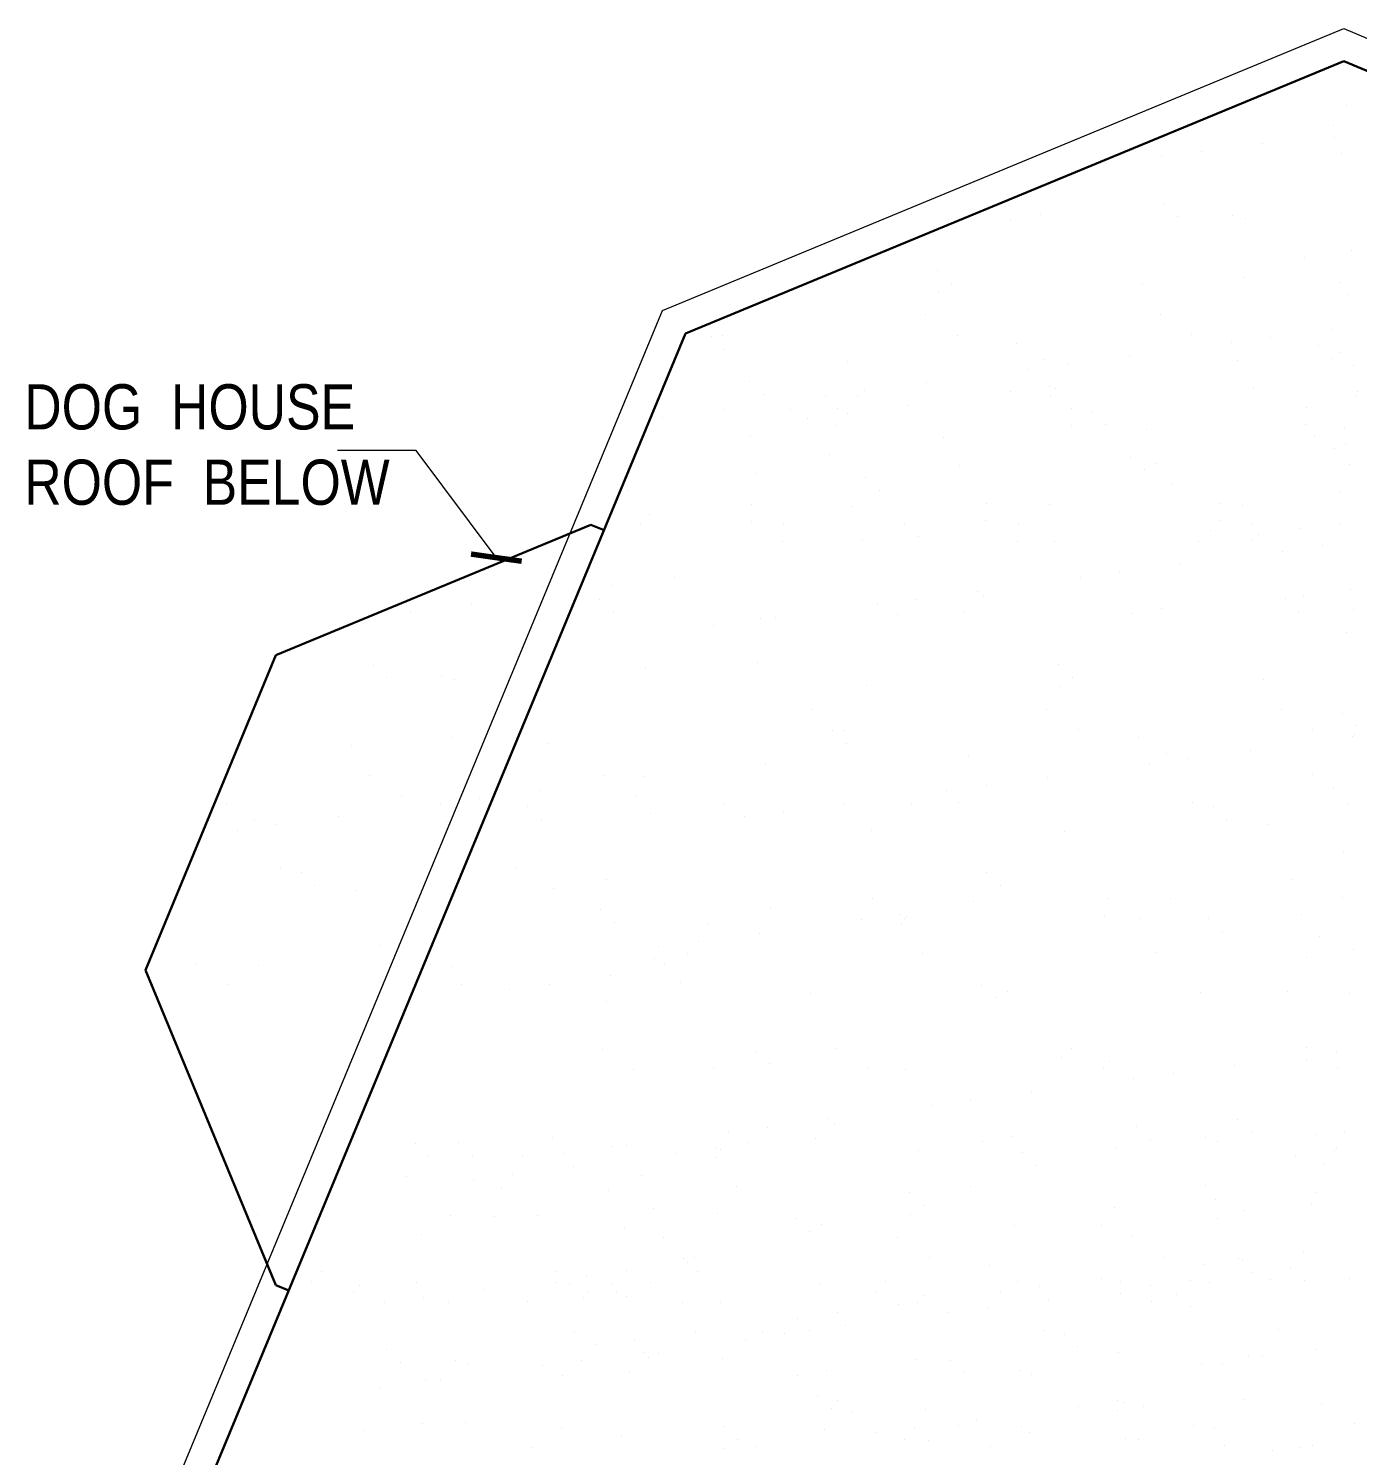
# Model space of a CAD drawing. Header units: inches. Extents: x 12249 to 15396, y 2989 to 4446.
# Drawn here: x 12253.6 to 12518.2, y 4162 to 4446.2 of the extents above; entities that cross this region are included whole.
import ezdxf

# ---------------------------------------------------------------- set-up
doc = ezdxf.new("R2010")
doc.units = ezdxf.units.IN
doc.header["$MEASUREMENT"] = 0
for name, color, linetype, lineweight in [('GUTTER', 7, 'Continuous', 15), ('ROOF LINE', 7, 'Continuous', 30), ('ROOFLINE', 7, 'Continuous', 30)]:
    doc.layers.add(name, color=color, linetype=linetype, lineweight=lineweight)
doc.styles.add('ARCHENT', font='technical.ttf', dxfattribs={"height": 6})
doc.styles.add('ARCHENTLTD', font='technical.ttf', dxfattribs={"height": 0.1875})
doc.dimstyles.new('ARCHENTLTD', dxfattribs={"dimscale": 0.05, "dimtxt": 0.1875, "dimasz": 3, "dimexe": 9, "dimexo": 1, "dimgap": 2.5, "dimtad": 0, "dimdec": 1, "dimzin": 1, "dimdsep": 46, "dimlunit": 4, "dimtxsty": 'ARCHENTLTD', "dimblk": 'ARCHTICK', "dimcen": 6, "dimclrd": 256, "dimclre": 256, "dimclrt": 256, "dimaunit": 1, "dimadec": 0, "dimazin": 0, "dimtfac": 1, "dimtdec": 1, "dimtofl": 0, "dimtmove": 1, "dimatfit": 3, "dimldrblk": 'ARCHTICK', "dimfxl": 1, "dimfrac": 2, "dimtolj": 1, "dimtzin": 0, "dimlwd": 9, "dimlwe": 9, "dimarcsym": 0})

# ---------------------------------------------------------------- blocks, each defined once
blk = doc.blocks.new('_ArchTick')
at = {"color": 0, "linetype": 'ByBlock', "const_width": 0.15}
blk.add_lwpolyline([(-0.5, -0.5), (0.5, 0.5)], dxfattribs=at)

msp = doc.modelspace()

# ---------------------------------------------------------------- linework, layer by layer
at = {"layer": 'GUTTER'}
for p, q in [((12379.88, 4390.02), (12515.51, 4446.16)), ((12515.51, 4446.16), (13001.96, 4242.33)), ((12282.74, 4155.67), (12379.88, 4390.02))]:
    msp.add_line(p, q, dxfattribs=at)
at = {"layer": 'ROOF LINE'}
for p, q in [((12384.47, 4385.43), (12515.5, 4439.66)), ((12515.5, 4439.66), (12997.37, 4237.75)), ((12289.23, 4155.67), (12384.47, 4385.43)), ((12365.6, 4347.34), (12302.89, 4321.36)), ((12368.23, 4346.25), (12365.6, 4347.34)), ((12302.89, 4321.36), (12276.91, 4258.65)), ((12276.91, 4258.65), (12302.89, 4195.93)), ((12302.89, 4195.93), (12305.48, 4194.86))]:
    msp.add_line(p, q, dxfattribs=at)
at = {"layer": 'ROOFLINE', "color": 7, "linetype": 'Continuous', "lineweight": 25, "ltscale": 100}
for p, q in [((12516.07, 4430.9), (12516.07, 4430.9)), ((12513.54, 4426.86), (12513.54, 4426.86)), ((12513.67, 4424.54), (12513.67, 4424.54)), ((12487.1, 4421.71), (12487.1, 4421.71)), ((12499.29, 4423.31), (12499.29, 4423.31)), ((12515.13, 4421.36), (12515.13, 4421.36)), ((12479.29, 4420.68), (12479.29, 4420.68)), ((12479.72, 4411.18), (12479.72, 4411.18)), ((12449.21, 4408.15), (12449.21, 4408.15)), ((12455.06, 4409.2), (12455.06, 4409.2)), ((12482.48, 4408.64), (12482.48, 4408.64)), ((12493.44, 4409.02), (12493.44, 4409.02)), ((12495.93, 4408.24), (12495.93, 4408.24)), ((12517.01, 4402), (12517.01, 4402)), ((12507.69, 4400.52), (12507.69, 4400.52)), ((12434.63, 4398.01), (12434.63, 4398.01)), ((12495.53, 4396.68), (12495.53, 4396.68)), ((12434.83, 4393.68), (12434.83, 4393.68)), ((12437.39, 4395.48), (12437.39, 4395.48)), ((12475.35, 4395.14), (12475.35, 4395.14)), ((12514.61, 4395.64), (12514.61, 4395.64)), ((12516.33, 4393.28), (12516.33, 4393.28)), ((12432.23, 4389.13), (12432.23, 4389.13)), ((12478.94, 4389.21), (12478.94, 4389.21)), ((12389.54, 4384.85), (12389.54, 4384.85)), ((12391.84, 4385.01), (12391.84, 4385.01)), ((12438.56, 4385.1), (12438.56, 4385.1)), ((12485.27, 4385.18), (12485.27, 4385.18)), ((12500.93, 4384.69), (12500.93, 4384.69)), ((12513.12, 4386.3), (12513.12, 4386.3)), ((12392.3, 4382.31), (12392.3, 4382.31)), ((12450.44, 4383.52), (12450.44, 4383.52)), ((12493.12, 4383.66), (12493.12, 4383.66)), ((12510.46, 4383), (12510.46, 4383)), ((12514.62, 4381.65), (12514.62, 4381.65)), ((12416.74, 4379.8), (12416.74, 4379.8)), ((12456.01, 4380.3), (12456.01, 4380.3)), ((12460.55, 4379.38), (12460.55, 4379.38)), ((12472.75, 4380.98), (12472.75, 4380.98)), ((12494.38, 4380.12), (12494.38, 4380.12)), ((12513.23, 4380.47), (12513.23, 4380.47)), ((12517.38, 4379.11), (12517.38, 4379.11)), ((12452.74, 4378.35), (12452.74, 4378.35)), ((12397.25, 4375.8), (12397.25, 4375.8)), ((12400.01, 4373.26), (12400.01, 4373.26)), ((12412.37, 4373.03), (12412.37, 4373.03)), ((12418.68, 4373.11), (12418.68, 4373.11)), ((12420.17, 4374.06), (12420.17, 4374.06)), ((12432.37, 4375.67), (12432.37, 4375.67)), ((12449.19, 4373.82), (12449.19, 4373.82)), ((12457, 4374.85), (12457, 4374.85)), ((12458.15, 4374.47), (12458.15, 4374.47)), ((12497.56, 4374.39), (12497.56, 4374.39)), ((12517.96, 4373.1), (12517.96, 4373.1)), ((12518.18, 4373.96), (12518.18, 4373.96)), ((12391.99, 4370.35), (12391.99, 4370.35)), ((12405.35, 4370.35), (12405.35, 4370.35)), ((12414.62, 4370.51), (12414.62, 4370.51)), ((12428.82, 4371.14), (12428.82, 4371.14)), ((12457.05, 4372.93), (12457.05, 4372.93)), ((12461.33, 4370.59), (12461.33, 4370.59)), ((12508.04, 4370.68), (12508.04, 4370.68)), ((12379.8, 4368.74), (12379.8, 4368.74)), ((12408.82, 4368.51), (12408.82, 4368.51)), ((12416.62, 4369.54), (12416.62, 4369.54)), ((12465.37, 4369.84), (12465.37, 4369.84)), ((12397.41, 4364.96), (12397.41, 4364.96)), ((12414.49, 4367.07), (12414.49, 4367.07)), ((12435.78, 4364.78), (12435.78, 4364.78)), ((12461.21, 4367.16), (12461.21, 4367.16)), ((12468.14, 4367.31), (12468.14, 4367.31)), ((12476.29, 4366.24), (12476.29, 4366.24)), ((12507.92, 4367.24), (12507.92, 4367.24)), ((12509.63, 4365.18), (12509.63, 4365.18)), ((12515.56, 4366.74), (12515.56, 4366.74)), ((12513.71, 4362.47), (12513.71, 4362.47)), ((12515.82, 4363.44), (12515.82, 4363.44)), ((12413.06, 4361.31), (12413.06, 4361.31)), ((12438.96, 4359.05), (12438.96, 4359.05)), ((12473.08, 4360.79), (12473.08, 4360.79)), ((12478.23, 4359.55), (12478.23, 4359.55)), ((12516.6, 4359.37), (12516.6, 4359.37)), ((12398.45, 4357.59), (12398.45, 4357.59)), ((12420.28, 4356.67), (12420.28, 4356.67)), ((12475.85, 4358.26), (12475.85, 4358.26)), ((12373.05, 4354.1), (12373.05, 4354.1)), ((12423.05, 4354.14), (12423.05, 4354.14)), ((12481.19, 4355.35), (12481.19, 4355.35)), ((12514.88, 4353.9), (12514.88, 4353.9)), ((12397.63, 4351.48), (12397.63, 4351.48)), ((12417.69, 4350.9), (12417.69, 4350.9)), ((12444.35, 4351.57), (12444.35, 4351.57)), ((12456.95, 4351.4), (12456.95, 4351.4)), ((12491.06, 4351.65), (12491.06, 4351.65)), ((12495.32, 4351.22), (12495.32, 4351.22)), ((12375.53, 4347.6), (12375.53, 4347.6)), ((12377.18, 4349.44), (12377.18, 4349.44)), ((12397.51, 4348.05), (12397.51, 4348.05)), ((12427.99, 4347.63), (12427.99, 4347.63)), ((12444.22, 4348.13), (12444.22, 4348.13)), ((12450.67, 4347.54), (12450.67, 4347.54)), ((12490.94, 4348.22), (12490.94, 4348.22)), ((12497.38, 4347.62), (12497.38, 4347.62)), ((12514.76, 4347.67), (12514.76, 4347.67)), ((12403.96, 4347.45), (12403.96, 4347.45)), ((12430.76, 4345.09), (12430.76, 4345.09)), ((12488.9, 4346.3), (12488.9, 4346.3)), ((12498.51, 4345.49), (12498.51, 4345.49)), ((12506.95, 4346.65), (12506.95, 4346.65)), ((12403.84, 4344.02), (12403.84, 4344.02)), ((12419.62, 4344.21), (12419.62, 4344.21)), ((12450.55, 4344.1), (12450.55, 4344.1)), ((12458, 4344.03), (12458, 4344.03)), ((12486.58, 4343.96), (12486.58, 4343.96)), ((12497.26, 4344.19), (12497.26, 4344.19)), ((12503.4, 4342.12), (12503.4, 4342.12)), ((12511.21, 4343.15), (12511.21, 4343.15)), ((12483.02, 4339.44), (12483.02, 4339.44)), ((12382.2, 4336.84), (12382.2, 4336.84)), ((12463.02, 4336.81), (12463.02, 4336.81)), ((12470.83, 4337.84), (12470.83, 4337.84)), ((12356.07, 4335.08), (12356.07, 4335.08)), ((12362.2, 4334.21), (12362.2, 4334.21)), ((12370, 4335.24), (12370, 4335.24)), ((12442.65, 4334.13), (12442.65, 4334.13)), ((12516.76, 4334.54), (12516.76, 4334.54)), ((12341.82, 4331.53), (12341.82, 4331.53)), ((12356.19, 4332.76), (12356.19, 4332.76)), ((12362.39, 4331.05), (12362.39, 4331.05)), ((12367.34, 4332.56), (12367.34, 4332.56)), ((12422.65, 4331.49), (12422.65, 4331.49)), ((12430.45, 4332.52), (12430.45, 4332.52)), ((12443.81, 4333.13), (12443.81, 4333.13)), ((12479.17, 4330.65), (12479.17, 4330.65)), ((12503.83, 4332.62), (12503.83, 4332.62)), ((12507.45, 4333.05), (12507.45, 4333.05)), ((12517.54, 4330.46), (12517.54, 4330.46)), ((12329.63, 4329.92), (12329.63, 4329.92)), ((12370.11, 4330.02), (12370.11, 4330.02)), ((12399.39, 4328.69), (12399.39, 4328.69)), ((12402.27, 4328.81), (12402.27, 4328.81)), ((12426.61, 4329.51), (12426.61, 4329.51)), ((12439.91, 4330.15), (12439.91, 4330.15)), ((12473.32, 4329.6), (12473.32, 4329.6)), ((12506.59, 4330.09), (12506.59, 4330.09)), ((12390.08, 4327.2), (12390.08, 4327.2)), ((12516.08, 4325.82), (12516.08, 4325.82)), ((12322.25, 4319.39), (12322.25, 4319.39)), ((12398.71, 4319.97), (12398.71, 4319.97)), ((12458.74, 4319.45), (12458.74, 4319.45)), ((12325.01, 4316.86), (12325.01, 4316.86)), ((12335.96, 4317.24), (12335.96, 4317.24)), ((12338.45, 4316.45), (12338.45, 4316.45)), ((12376.48, 4318.7), (12376.48, 4318.7)), ((12461.5, 4316.92), (12461.5, 4316.92)), ((12499.45, 4316.58), (12499.45, 4316.58)), ((12420.57, 4315.31), (12420.57, 4315.31)), ((12458.94, 4315.12), (12458.94, 4315.12)), ((12456.34, 4310.57), (12456.34, 4310.57)), ((12503.05, 4310.66), (12503.05, 4310.66)), ((12409.63, 4310.49), (12409.63, 4310.49)), ((12515.2, 4309.86), (12515.2, 4309.86)), ((12338.06, 4304.9), (12338.06, 4304.9)), ((12413.64, 4306.29), (12413.64, 4306.29)), ((12415.95, 4306.46), (12415.95, 4306.46)), ((12462.66, 4306.54), (12462.66, 4306.54)), ((12474.55, 4304.96), (12474.55, 4304.96)), ((12509.38, 4306.63), (12509.38, 4306.63)), ((12517.23, 4305.11), (12517.23, 4305.11)), ((12517.71, 4305.63), (12517.71, 4305.63)), ((12517.96, 4307.33), (12517.96, 4307.33)), ((12317.88, 4303.36), (12317.88, 4303.36)), ((12357.14, 4303.86), (12357.14, 4303.86)), ((12416.41, 4303.76), (12416.41, 4303.76)), ((12496.85, 4302.42), (12496.85, 4302.42)), ((12400.34, 4299.78), (12400.34, 4299.78)), ((12440.85, 4301.24), (12440.85, 4301.24)), ((12476.85, 4299.79), (12476.85, 4299.79)), ((12480.12, 4301.75), (12480.12, 4301.75)), ((12484.66, 4300.82), (12484.66, 4300.82)), ((12321.47, 4297.43), (12321.47, 4297.43)), ((12368.18, 4297.51), (12368.18, 4297.51)), ((12376.03, 4297.19), (12376.03, 4297.19)), ((12456.48, 4297.11), (12456.48, 4297.11)), ((12509.38, 4297.71), (12509.38, 4297.71)), ((12355.65, 4294.51), (12355.65, 4294.51)), ((12374.51, 4293.48), (12374.51, 4293.48)), ((12436.48, 4294.48), (12436.48, 4294.48)), ((12444.28, 4295.5), (12444.28, 4295.5)), ((12513.47, 4295.01), (12513.47, 4295.01)), ((12292.97, 4291.73), (12292.97, 4291.73)), ((12327.8, 4293.4), (12327.8, 4293.4)), ((12335.65, 4291.88), (12335.65, 4291.88)), ((12343.46, 4292.91), (12343.46, 4292.91)), ((12352.99, 4291.22), (12352.99, 4291.22)), ((12392.01, 4291.87), (12392.01, 4291.87)), ((12416.1, 4291.79), (12416.1, 4291.79)), ((12429.46, 4291.8), (12429.46, 4291.8)), ((12438.72, 4291.95), (12438.72, 4291.95)), ((12485.44, 4292.03), (12485.44, 4292.03)), ((12489.48, 4291.28), (12489.48, 4291.28)), ((12516.4, 4291.65), (12516.4, 4291.65)), ((12298.54, 4288.52), (12298.54, 4288.52)), ((12315.28, 4289.2), (12315.28, 4289.2)), ((12336.91, 4288.33), (12336.91, 4288.33)), ((12355.76, 4288.69), (12355.76, 4288.69)), ((12377.42, 4289.79), (12377.42, 4289.79)), ((12396.1, 4289.16), (12396.1, 4289.16)), ((12403.91, 4290.19), (12403.91, 4290.19)), ((12492.25, 4288.75), (12492.25, 4288.75)), ((12295.27, 4286.56), (12295.27, 4286.56)), ((12303.08, 4287.59), (12303.08, 4287.59)), ((12421.51, 4286.41), (12421.51, 4286.41)), ((12459.89, 4286.22), (12459.89, 4286.22)), ((12500.4, 4287.68), (12500.4, 4287.68)), ((12515.46, 4282.11), (12515.46, 4282.11)), ((12303.86, 4278.81), (12303.86, 4278.81)), ((12307.9, 4278.05), (12307.9, 4278.05)), ((12350.57, 4278.89), (12350.57, 4278.89)), ((12368.81, 4276.73), (12368.81, 4276.73)), ((12444.39, 4278.12), (12444.39, 4278.12)), ((12505.3, 4276.79), (12505.3, 4276.79)), ((12310.67, 4275.52), (12310.67, 4275.52)), ((12318.82, 4274.45), (12318.82, 4274.45)), ((12358.08, 4274.95), (12358.08, 4274.95)), ((12447.15, 4275.58), (12447.15, 4275.58)), ((12401.28, 4270.88), (12401.28, 4270.88)), ((12421.74, 4272.93), (12421.74, 4272.93)), ((12441.8, 4272.34), (12441.8, 4272.34)), ((12468.45, 4273.01), (12468.45, 4273.01)), ((12481.06, 4272.84), (12481.06, 4272.84)), ((12515.17, 4273.1), (12515.17, 4273.1)), ((12367.59, 4270.7), (12367.59, 4270.7)), ((12370.35, 4268.17), (12370.35, 4268.17)), ((12389.02, 4268.02), (12389.02, 4268.02)), ((12419.53, 4268.73), (12419.53, 4268.73)), ((12427.34, 4269.75), (12427.34, 4269.75)), ((12428.07, 4268.9), (12428.07, 4268.9)), ((12428.49, 4269.37), (12428.49, 4269.37)), ((12467.91, 4269.29), (12467.91, 4269.29)), ((12474.78, 4268.98), (12474.78, 4268.98)), ((12488.52, 4268.86), (12488.52, 4268.86)), ((12507.17, 4269.79), (12507.17, 4269.79)), ((12399.16, 4266.04), (12399.16, 4266.04)), ((12427.39, 4267.83), (12427.39, 4267.83)), ((12491.28, 4266.33), (12491.28, 4266.33)), ((12510.68, 4265.41), (12510.68, 4265.41)), ((12323.72, 4263.56), (12323.72, 4263.56)), ((12379.16, 4263.41), (12379.16, 4263.41)), ((12386.96, 4264.44), (12386.96, 4264.44)), ((12517.35, 4262.75), (12517.35, 4262.75)), ((12286.87, 4259.78), (12286.87, 4259.78)), ((12299.48, 4259.62), (12299.48, 4259.62)), ((12333.59, 4259.87), (12333.59, 4259.87)), ((12337.85, 4259.43), (12337.85, 4259.43)), ((12378.37, 4260.89), (12378.37, 4260.89)), ((12380.3, 4259.95), (12380.3, 4259.95)), ((12384.84, 4261.98), (12384.84, 4261.98)), ((12431.55, 4262.06), (12431.55, 4262.06)), ((12478.26, 4262.15), (12478.26, 4262.15)), ((12508.03, 4261.26), (12508.03, 4261.26)), ((12369.48, 4257.5), (12369.48, 4257.5)), ((12293.2, 4255.75), (12293.2, 4255.75)), ((12339.91, 4255.84), (12339.91, 4255.84)), ((12349.48, 4254.86), (12349.48, 4254.86)), ((12357.29, 4255.89), (12357.29, 4255.89)), ((12383.4, 4256.21), (12383.4, 4256.21)), ((12409.3, 4253.95), (12409.3, 4253.95)), ((12443.42, 4255.69), (12443.42, 4255.69)), ((12448.57, 4254.45), (12448.57, 4254.45)), ((12486.94, 4254.27), (12486.94, 4254.27)), ((12504.33, 4254.37), (12504.33, 4254.37)), ((12516.67, 4254.03), (12516.67, 4254.03)), ((12329.11, 4252.18), (12329.11, 4252.18)), ((12368.79, 4252.49), (12368.79, 4252.49)), ((12446.19, 4253.16), (12446.19, 4253.16)), ((12367.85, 4242.95), (12367.85, 4242.95)), ((12398.33, 4242.53), (12398.33, 4242.53)), ((12414.57, 4243.04), (12414.57, 4243.04)), ((12461.28, 4243.12), (12461.28, 4243.12)), ((12507.99, 4243.21), (12507.99, 4243.21)), ((12514.12, 4242.34), (12514.12, 4242.34)), ((12401.1, 4240), (12401.1, 4240)), ((12459.24, 4241.2), (12459.24, 4241.2)), ((12468.85, 4240.39), (12468.85, 4240.39)), ((12493.74, 4239.66), (12493.74, 4239.66)), ((12508.11, 4240.89), (12508.11, 4240.89)), ((12374.18, 4238.92), (12374.18, 4238.92)), ((12389.97, 4239.11), (12389.97, 4239.11)), ((12420.89, 4239.01), (12420.89, 4239.01)), ((12428.34, 4238.93), (12428.34, 4238.93)), ((12467.6, 4239.09), (12467.6, 4239.09)), ((12473.74, 4237.03), (12473.74, 4237.03)), ((12481.55, 4238.05), (12481.55, 4238.05)), ((12514.31, 4239.18), (12514.31, 4239.18)), ((12453.37, 4234.34), (12453.37, 4234.34)), ((12433.36, 4231.71), (12433.36, 4231.71)), ((12441.17, 4232.74), (12441.17, 4232.74)), ((12412.99, 4229.03), (12412.99, 4229.03)), ((12494.3, 4228.93), (12494.3, 4228.93)), ((12357.87, 4225.3), (12357.87, 4225.3)), ((12392.99, 4226.39), (12392.99, 4226.39)), ((12400.79, 4227.42), (12400.79, 4227.42)), ((12414.15, 4228.04), (12414.15, 4228.04)), ((12449.51, 4225.55), (12449.51, 4225.55)), ((12474.17, 4227.52), (12474.17, 4227.52)), ((12487.88, 4225.37), (12487.88, 4225.37)), ((12497.06, 4226.4), (12497.06, 4226.4)), ((12509.96, 4225.93), (12509.96, 4225.93)), ((12515.73, 4226.25), (12515.73, 4226.25)), ((12318.61, 4224.8), (12318.61, 4224.8)), ((12330.59, 4224.17), (12330.59, 4224.17)), ((12339.22, 4224.36), (12339.22, 4224.36)), ((12369.74, 4223.59), (12369.74, 4223.59)), ((12372.61, 4223.71), (12372.61, 4223.71)), ((12390.35, 4223.23), (12390.35, 4223.23)), ((12391.5, 4222.85), (12391.5, 4222.85)), ((12396.95, 4224.41), (12396.95, 4224.41)), ((12410.25, 4225.05), (12410.25, 4225.05)), ((12430.91, 4222.76), (12430.91, 4222.76)), ((12443.66, 4224.5), (12443.66, 4224.5)), ((12470.17, 4223.26), (12470.17, 4223.26)), ((12476.93, 4224.99), (12476.93, 4224.99)), ((12490.37, 4224.58), (12490.37, 4224.58)), ((12513.67, 4222.67), (12513.67, 4222.67)), ((12514.05, 4223.22), (12514.05, 4223.22)), ((12333.36, 4221.64), (12333.36, 4221.64)), ((12341.99, 4221.83), (12341.99, 4221.83)), ((12352.03, 4221.49), (12352.03, 4221.49)), ((12360.42, 4222.11), (12360.42, 4222.11)), ((12382.54, 4222.2), (12382.54, 4222.2)), ((12390.4, 4221.3), (12390.4, 4221.3)), ((12451.52, 4222.33), (12451.52, 4222.33)), ((12454.29, 4219.8), (12454.29, 4219.8)), ((12505.87, 4221.64), (12505.87, 4221.64)), ((12511.55, 4220.21), (12511.55, 4220.21)), ((12328.96, 4217.65), (12328.96, 4217.65)), ((12342.16, 4216.88), (12342.16, 4216.88)), ((12349.97, 4217.91), (12349.97, 4217.91)), ((12362.16, 4219.52), (12362.16, 4219.52)), ((12375.68, 4217.73), (12375.68, 4217.73)), ((12347.84, 4215.45), (12347.84, 4215.45)), ((12369.06, 4214.87), (12369.06, 4214.87)), ((12394.55, 4215.53), (12394.55, 4215.53)), ((12429.08, 4214.36), (12429.08, 4214.36)), ((12441.26, 4215.62), (12441.26, 4215.62)), ((12487.98, 4215.7), (12487.98, 4215.7)), ((12510.11, 4214.44), (12510.11, 4214.44)), ((12378.16, 4211.23), (12378.16, 4211.23)), ((12431.84, 4211.82), (12431.84, 4211.82)), ((12469.8, 4211.49), (12469.8, 4211.49)), ((12489.98, 4213.03), (12489.98, 4213.03)), ((12509.06, 4211.99), (12509.06, 4211.99)), ((12299.27, 4209.96), (12299.27, 4209.96)), ((12337.64, 4209.77), (12337.64, 4209.77)), ((12346.41, 4209.68), (12346.41, 4209.68)), ((12355.04, 4209.87), (12355.04, 4209.87)), ((12390.91, 4210.21), (12390.91, 4210.21)), ((12406.43, 4209.17), (12406.43, 4209.17)), ((12429.28, 4210.03), (12429.28, 4210.03)), ((12490.46, 4209.2), (12490.46, 4209.2)), ((12495.5, 4210.72), (12495.5, 4210.72)), ((12331.8, 4205.96), (12331.8, 4205.96)), ((12372.31, 4207.42), (12372.31, 4207.42)), ((12379.97, 4205.39), (12379.97, 4205.39)), ((12409.19, 4206.63), (12409.19, 4206.63)), ((12411.57, 4207.92), (12411.57, 4207.92)), ((12426.68, 4205.47), (12426.68, 4205.47)), ((12449.94, 4207.74), (12449.94, 4207.74)), ((12467.34, 4207.84), (12467.34, 4207.84)), ((12473.39, 4205.56), (12473.39, 4205.56)), ((12507.57, 4202.64), (12507.57, 4202.64)), ((12383.99, 4201.19), (12383.99, 4201.19)), ((12384.82, 4200.48), (12384.82, 4200.48)), ((12386.29, 4201.36), (12386.29, 4201.36)), ((12433.01, 4201.45), (12433.01, 4201.45)), ((12444.89, 4199.87), (12444.89, 4199.87)), ((12479.72, 4201.53), (12479.72, 4201.53)), ((12487.57, 4200.01), (12487.57, 4200.01)), ((12494.56, 4201.18), (12494.56, 4201.18)), ((12495.38, 4201.04), (12495.38, 4201.04)), ((12311.98, 4198.62), (12311.98, 4198.62)), ((12358.69, 4198.71), (12358.69, 4198.71)), ((12364.82, 4197.85), (12364.82, 4197.85)), ((12372.63, 4198.87), (12372.63, 4198.87)), ((12386.75, 4198.66), (12386.75, 4198.66)), ((12467.2, 4197.33), (12467.2, 4197.33)), ((12497.12, 4198.45), (12497.12, 4198.45)), ((12500.89, 4197.15), (12500.89, 4197.15)), ((12504.91, 4199.35), (12504.91, 4199.35)), ((12516.68, 4197.35), (12516.68, 4197.35)), ((12309.94, 4196.71), (12309.94, 4196.71)), ((12318.31, 4194.6), (12318.31, 4194.6)), ((12319.56, 4195.89), (12319.56, 4195.89)), ((12330.86, 4196.42), (12330.86, 4196.42)), ((12344.45, 4195.16), (12344.45, 4195.16)), ((12358.82, 4196.39), (12358.82, 4196.39)), ((12361.34, 4196), (12361.34, 4196)), ((12365.02, 4194.68), (12365.02, 4194.68)), ((12369.97, 4196.19), (12369.97, 4196.19)), ((12370.68, 4194.69), (12370.68, 4194.69)), ((12377.57, 4196.51), (12377.57, 4196.51)), ((12411.19, 4196.15), (12411.19, 4196.15)), ((12422.24, 4194.67), (12422.24, 4194.67)), ((12424.28, 4196.59), (12424.28, 4196.59)), ((12447.19, 4194.69), (12447.19, 4194.69)), ((12450.46, 4196.65), (12450.46, 4196.65)), ((12455, 4195.72), (12455, 4195.72)), ((12470.99, 4196.68), (12470.99, 4196.68)), ((12471.12, 4194.36), (12471.12, 4194.36)), ((12477.12, 4195.81), (12477.12, 4195.81)), ((12482.27, 4194.16), (12482.27, 4194.16)), ((12484.93, 4196.84), (12484.93, 4196.84)), ((12488.83, 4196.46), (12488.83, 4196.46)), ((12507.68, 4196.82), (12507.68, 4196.82)), ((12324.44, 4192.53), (12324.44, 4192.53)), ((12332.25, 4193.56), (12332.25, 4193.56)), ((12337.18, 4192.39), (12337.18, 4192.39)), ((12352.97, 4192.59), (12352.97, 4192.59)), ((12364.1, 4193.47), (12364.1, 4193.47)), ((12372.73, 4193.66), (12372.73, 4193.66)), ((12383.9, 4192.48), (12383.9, 4192.48)), ((12391.34, 4192.4), (12391.34, 4192.4)), ((12426.82, 4192.01), (12426.82, 4192.01)), ((12430.61, 4192.56), (12430.61, 4192.56)), ((12431.86, 4193.86), (12431.86, 4193.86)), ((12444.55, 4191.53), (12444.55, 4191.53)), ((12456.75, 4193.13), (12456.75, 4193.13)), ((12477.32, 4192.65), (12477.32, 4192.65)), ((12485.03, 4191.63), (12485.03, 4191.63)), ((12304.07, 4189.85), (12304.07, 4189.85)), ((12406.82, 4189.38), (12406.82, 4189.38)), ((12414.62, 4190.41), (12414.62, 4190.41)), ((12436.74, 4190.5), (12436.74, 4190.5)), ((12362.35, 4186.77), (12362.35, 4186.77)), ((12386.44, 4186.7), (12386.44, 4186.7)), ((12399.8, 4186.7), (12399.8, 4186.7)), ((12404.18, 4186.21), (12404.18, 4186.21)), ((12409.06, 4186.85), (12409.06, 4186.85)), ((12416.37, 4187.82), (12416.37, 4187.82)), ((12455.78, 4186.94), (12455.78, 4186.94)), ((12459.82, 4186.18), (12459.82, 4186.18)), ((12502.49, 4187.02), (12502.49, 4187.02)), ((12324.87, 4183.03), (12324.87, 4183.03)), ((12366.44, 4184.06), (12366.44, 4184.06)), ((12374.25, 4185.09), (12374.25, 4185.09)), ((12396.37, 4185.18), (12396.37, 4185.18)), ((12462.59, 4183.65), (12462.59, 4183.65)), ((12510, 4183.09), (12510, 4183.09)), ((12327.64, 4180.49), (12327.64, 4180.49)), ((12338.59, 4180.87), (12338.59, 4180.87)), ((12341.08, 4180.09), (12341.08, 4180.09)), ((12355.99, 4179.87), (12355.99, 4179.87)), ((12363.8, 4180.89), (12363.8, 4180.89)), ((12375.99, 4182.5), (12375.99, 4182.5)), ((12377.15, 4181.51), (12377.15, 4181.51)), ((12379.1, 4182.33), (12379.1, 4182.33)), ((12391.86, 4181.31), (12391.86, 4181.31)), ((12430.23, 4181.12), (12430.23, 4181.12)), ((12437.17, 4180.99), (12437.17, 4180.99)), ((12470.74, 4182.58), (12470.74, 4182.58)), ((12487.13, 4180.34), (12487.13, 4180.34)), ((12491.4, 4180.3), (12491.4, 4180.3)), ((12496.45, 4181.82), (12496.45, 4181.82)), ((12499.32, 4181.94), (12499.32, 4181.94)), ((12332.74, 4177.06), (12332.74, 4177.06)), ((12335.62, 4177.18), (12335.62, 4177.18)), ((12359.96, 4177.89), (12359.96, 4177.89)), ((12373.25, 4178.52), (12373.25, 4178.52)), ((12406.67, 4177.97), (12406.67, 4177.97)), ((12412.52, 4179.02), (12412.52, 4179.02)), ((12439.94, 4178.46), (12439.94, 4178.46)), ((12450.89, 4178.84), (12450.89, 4178.84)), ((12453.38, 4178.06), (12453.38, 4178.06)), ((12323.42, 4175.58), (12323.42, 4175.58)), ((12410.72, 4173.84), (12410.72, 4173.84)), ((12413.49, 4171.3), (12413.49, 4171.3)), ((12414.73, 4173.02), (12414.73, 4173.02)), ((12462.67, 4171.86), (12462.67, 4171.86)), ((12470.48, 4172.89), (12470.48, 4172.89)), ((12471.63, 4172.51), (12471.63, 4172.51)), ((12475.64, 4171.69), (12475.64, 4171.69)), ((12495.77, 4173.1), (12495.77, 4173.1)), ((12511.04, 4172.43), (12511.04, 4172.43)), ((12340.69, 4168.53), (12340.69, 4168.53)), ((12417.49, 4170.49), (12417.49, 4170.49)), ((12432.16, 4171.15), (12432.16, 4171.15)), ((12442.29, 4169.18), (12442.29, 4169.18)), ((12470.53, 4170.97), (12470.53, 4170.97)), ((12517.62, 4168.44), (12517.62, 4168.44)), ((12320.5, 4166.99), (12320.5, 4166.99)), ((12332.06, 4168.34), (12332.06, 4168.34)), ((12359.76, 4167.49), (12359.76, 4167.49)), ((12371.63, 4165.79), (12371.63, 4165.79)), ((12392.08, 4167.83), (12392.08, 4167.83)), ((12392.08, 4167.83), (12392.08, 4167.83)), ((12412.14, 4167.25), (12412.14, 4167.25)), ((12422.29, 4166.55), (12422.29, 4166.55)), ((12430.1, 4167.57), (12430.1, 4167.57)), ((12438.79, 4167.91), (12438.79, 4167.91)), ((12451.4, 4167.75), (12451.4, 4167.75)), ((12452.99, 4166.5), (12452.99, 4166.5)), ((12485.51, 4168), (12485.51, 4168)), ((12489.77, 4167.56), (12489.77, 4167.56)), ((12353.92, 4163.68), (12353.92, 4163.68)), ((12392.29, 4163.5), (12392.29, 4163.5)), ((12394.85, 4165.29), (12394.85, 4165.29)), ((12398.41, 4163.8), (12398.41, 4163.8)), ((12427.97, 4165.11), (12427.97, 4165.11)), ((12432.8, 4164.96), (12432.8, 4164.96)), ((12445.12, 4163.88), (12445.12, 4163.88)), ((12472.06, 4165.46), (12472.06, 4165.46)), ((12474.68, 4165.2), (12474.68, 4165.2)), ((12491.83, 4163.97), (12491.83, 4163.97)), ((12501.4, 4162.99), (12501.4, 4162.99)), ((12506.68, 4163.62), (12506.68, 4163.62)), ((12509.21, 4164.02), (12509.21, 4164.02))]:
    msp.add_line(p, q, dxfattribs=at)

# ---------------------------------------------------------------- texts
at = {"layer": 'ROOFLINE', "color": 7, "linetype": 'Continuous', "lineweight": 9, "ltscale": 0.75, "insert": (12252.79, 4375.33), "char_height": 9, "attachment_point": 1, "style": 'ARCHENT'}
msp.add_mtext('DOG  HOUSE\\PROOF  BELOW', dxfattribs=at)

# ---------------------------------------------------------------- leaders
at = {"layer": 'ROOFLINE', "color": 7, "linetype": 'Continuous', "lineweight": 9, "ltscale": 0.75}
msp.add_leader([(12346.78, 4340.8), (12330.79, 4362.11), (12315.15, 4362.11)], dimstyle='ARCHENTLTD', override={"dimasz": 144, "dimgap": 1, "dimtad": 0}, dxfattribs=at)

doc.saveas('drawing.dxf')
